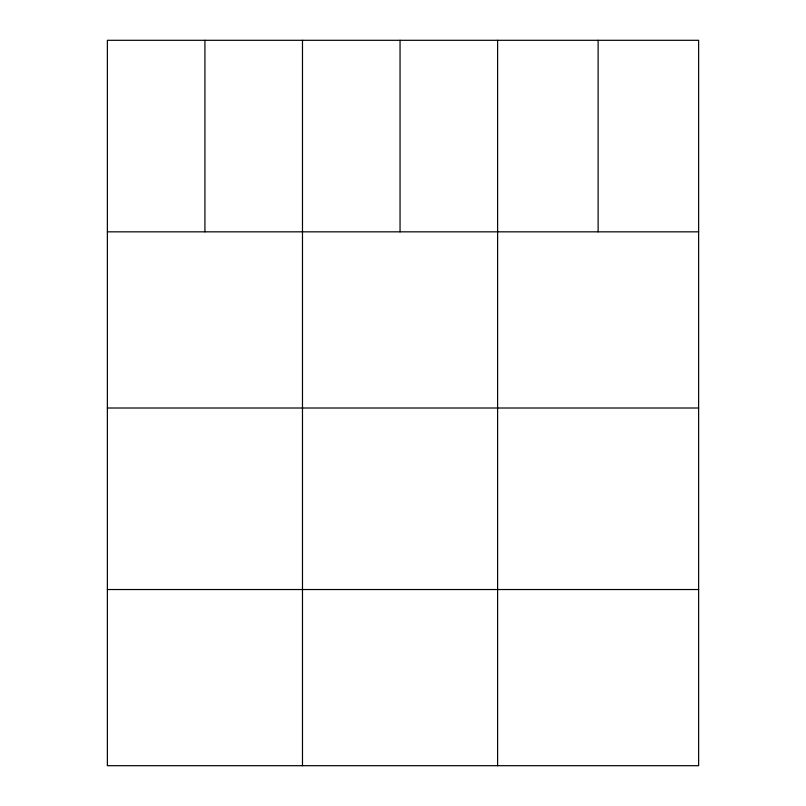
<?xml version="1.0" encoding="UTF-8"?>
<svg xmlns="http://www.w3.org/2000/svg" width="806" height="806" viewBox="0 0 806 806"><rect width="100%" height="100%" fill="white"/><g stroke="black" fill="none" stroke-linecap="round" stroke-linejoin="round"><path stroke-width="1.21" d="M698.631 231.836L698.631 765.7L107.369 765.7L107.369 40.3L698.631 40.3L698.631 231.836L107.369 231.836M107.369 408.007L698.631 408.007M107.369 589.529L698.631 589.529M598.123 40.3L598.123 231.836M497.604 40.3L497.604 765.7M400.048 40.3L400.048 231.836M302.482 40.3L302.482 765.7M204.926 40.3L204.926 231.836"/></g></svg>
